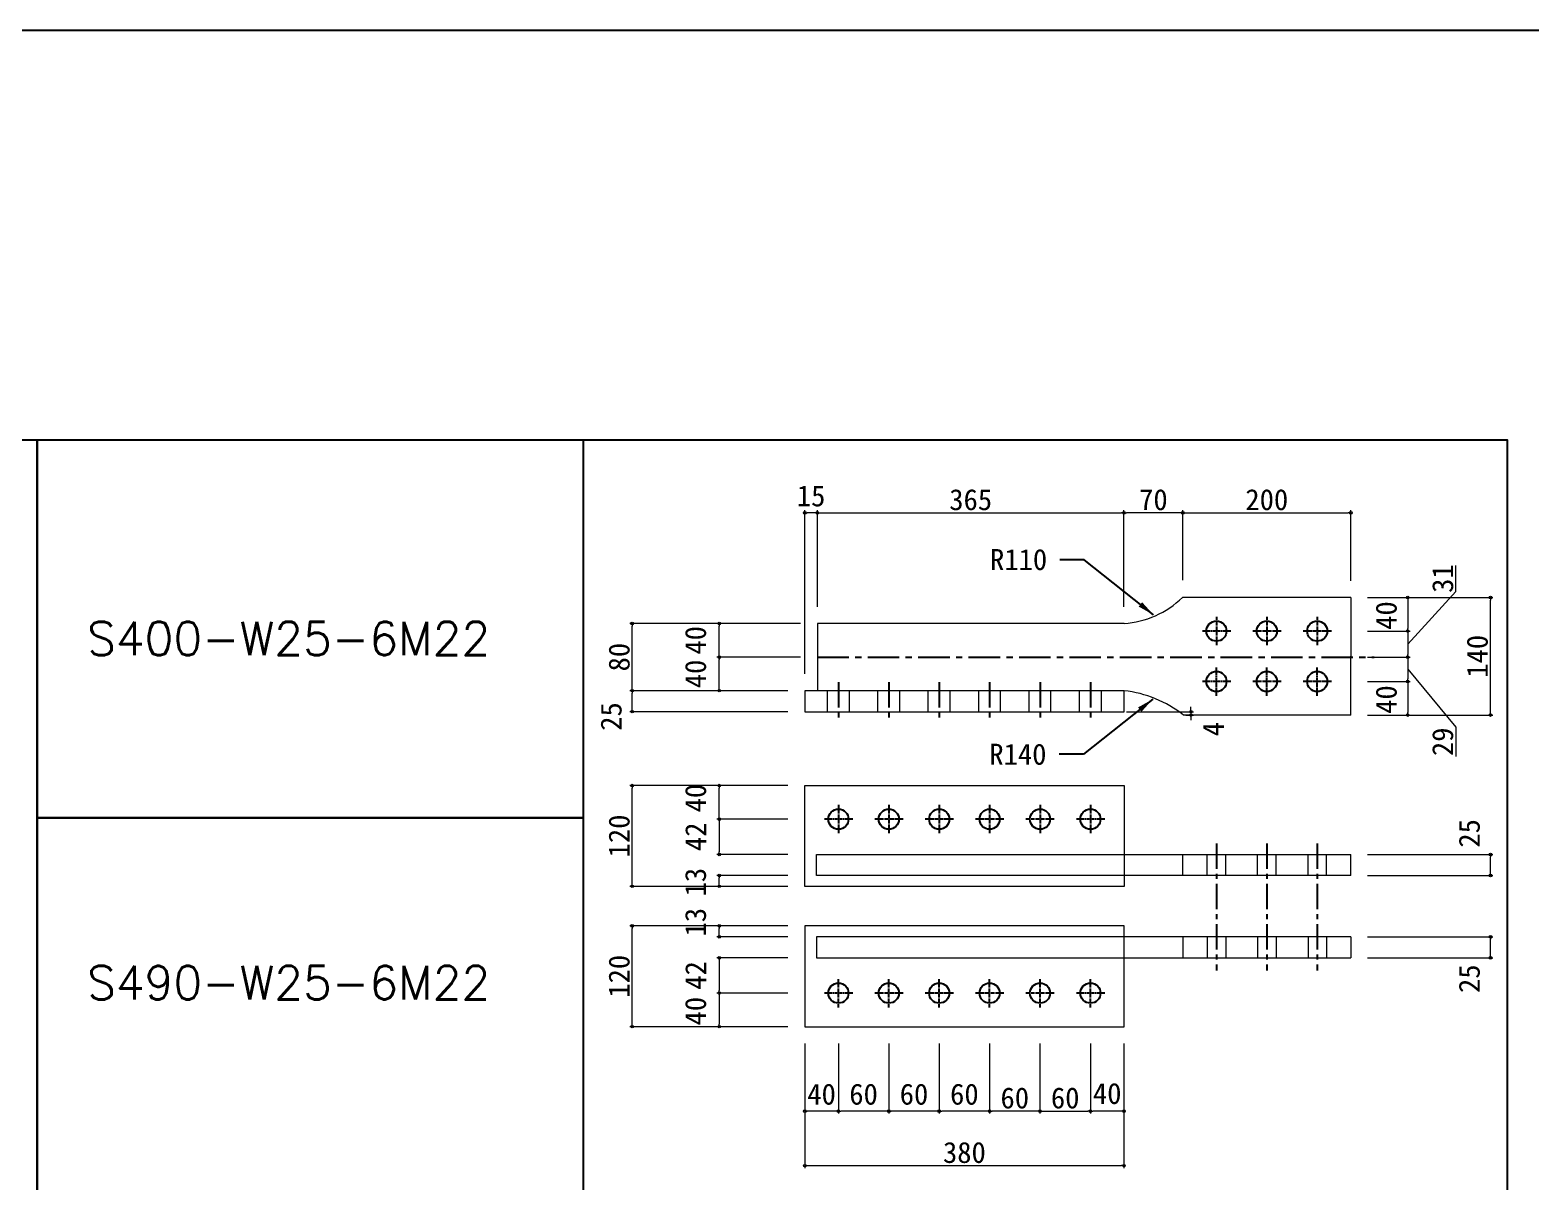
# Model space of a CAD drawing. Header units: millimetres. Extents: x 1734744 to 1747403, y -162396 to -155330.
# Drawn here: x 1744576 to 1746362, y -156774 to -155403 of the extents above; entities that cross this region are included whole.
import ezdxf

# ---------------------------------------------------------------- set-up
doc = ezdxf.new("R2010")
doc.units = ezdxf.units.MM
doc.header["$LTSCALE"] = 3
doc.linetypes.add('CENTER', pattern=[2, 1.25, -0.25, 0.25, -0.25])
doc.layers.get('DEFPOINTS').update_dxf_attribs({"color": 250})
doc.layers.add('01', color=7, linetype='Continuous')
doc.styles.add('KANJI', font='txt.shx', dxfattribs={"bigfont": 'extfont2.shx'})
doc.styles.get("Standard").update_dxf_attribs({"font": ''})
doc.styles.get('Standard').set_extended_font_data('MS Gothic')
doc.dimstyles.new('コピー ～ 一般寸法-小さめ', dxfattribs={"dimtxt": 25, "dimasz": 3, "dimexe": 3, "dimexo": 3, "dimgap": 3, "dimtad": 1, "dimtxsty": 'Standard', "dimblk": 'ORIGIN', "dimcen": 0, "dimclrd": 256, "dimclre": 256, "dimclrt": 256, "dimadec": 0, "dimazin": 0, "dimtfac": 1, "dimtmove": 1, "dimatfit": 2, "dimfxl": 0, "dimtolj": 2, "dimlwd": 5, "dimlwe": 5, "dimarcsym": 0})
doc.dimstyles.new('コピー(2) - Standard', dxfattribs={"dimtxt": 25, "dimasz": 20, "dimexe": 0.18, "dimexo": 0.0625, "dimgap": 15, "dimtad": 1, "dimdec": 0, "dimzin": 0, "dimdsep": 46, "dimtxsty": 'Standard', "dimblk": 'DOTSMALL', "dimcen": 0.09, "dimadec": 0, "dimazin": 0, "dimtfac": 1, "dimtdec": 0, "dimtofl": 0, "dimtmove": 0, "dimatfit": 3, "dimfxl": 0, "dimtolj": 1, "dimtzin": 0, "dimarcsym": 0})
doc.dimstyles.new('一般寸法-小さめ', dxfattribs={"dimtxt": 25, "dimasz": 3, "dimexe": 3, "dimexo": 3, "dimgap": 3, "dimtad": 1, "dimtxsty": 'Standard', "dimblk": 'ORIGIN', "dimcen": 0, "dimclrd": 256, "dimclre": 256, "dimclrt": 256, "dimadec": 0, "dimazin": 0, "dimtfac": 1, "dimtmove": 2, "dimatfit": 2, "dimfxl": 0, "dimtolj": 2, "dimlwd": 5, "dimlwe": 5, "dimarcsym": 0})

# ---------------------------------------------------------------- blocks, each defined once
blk = doc.blocks.new('_Origin')
at = {"color": 0, "linetype": 'ByBlock', "lineweight": -2}
blk.add_line((0, 0), (-1, 0), dxfattribs=at)
blk.add_circle((0, 0), 0.5, dxfattribs=at)
blk = doc.blocks.new('*D7991')
at = {"layer": '01', "lineweight": 5}
for p, q in [((1745478, -156302.5), (1745289.6, -156302.5)), ((1745292.6, -156419.5), (1745292.6, -156305.5)), ((1745478, -156422.5), (1745289.6, -156422.5))]:
    blk.add_line(p, q, dxfattribs=at)
at = {"layer": 'DEFPOINTS', "color": 0}
for p in [(1745292.6, -156302.5), (1745498, -156302.5), (1745498, -156422.5)]:
    blk.add_point(p, dxfattribs=at)
at = {"layer": '01', "lineweight": 5, "xscale": 3, "yscale": 3, "zscale": 3}
for p, rotation in [((1745292.6, -156302.5), 90), ((1745292.6, -156422.5), 270)]:
    blk.add_blockref('_Origin', p, dxfattribs=dict(at, rotation=rotation))
at = {"layer": '01', "insert": (1745277.1, -156362.5), "char_height": 25, "attachment_point": 5, "rotation": 90}
blk.add_mtext('\\A2;120', dxfattribs=at)
blk = doc.blocks.new('*D7828')
at = {"layer": '01', "lineweight": 5}
for p, q in [((1746168, -156482.5), (1746317.2, -156482.5)), ((1746314.2, -156504.5), (1746314.2, -156485.5)), ((1746168, -156507.5), (1746317.2, -156507.5))]:
    blk.add_line(p, q, dxfattribs=at)
at = {"layer": 'DEFPOINTS', "color": 0}
for p in [(1746148, -156482.5), (1746314.2, -156482.5), (1746148, -156507.5)]:
    blk.add_point(p, dxfattribs=at)
at = {"layer": '01', "lineweight": 5, "xscale": 3, "yscale": 3, "zscale": 3}
for p, rotation in [((1746314.2, -156482.5), 90), ((1746314.2, -156507.5), 270)]:
    blk.add_blockref('_Origin', p, dxfattribs=dict(at, rotation=rotation))
at = {"layer": '01', "insert": (1746289.2, -156532.4), "char_height": 25, "attachment_point": 5, "rotation": 90}
blk.add_mtext('\\A2;25', dxfattribs=at)
blk = doc.blocks.new('*D7992')
at = {"layer": '01', "lineweight": 5}
for p, q in [((1746168, -156384.5), (1746317.2, -156384.5)), ((1746314.2, -156406.5), (1746314.2, -156387.5)), ((1746168, -156409.5), (1746317.2, -156409.5))]:
    blk.add_line(p, q, dxfattribs=at)
at = {"layer": 'DEFPOINTS', "color": 0}
for p in [(1746148, -156384.5), (1746314.2, -156384.5), (1746148, -156409.5)]:
    blk.add_point(p, dxfattribs=at)
at = {"layer": '01', "lineweight": 5, "xscale": 3, "yscale": 3, "zscale": 3}
for p, rotation in [((1746314.2, -156384.5), 90), ((1746314.2, -156409.5), 270)]:
    blk.add_blockref('_Origin', p, dxfattribs=dict(at, rotation=rotation))
at = {"layer": '01', "insert": (1746289.2, -156359.4), "char_height": 25, "attachment_point": 5, "rotation": 90}
blk.add_mtext('\\A2;25', dxfattribs=at)
blk = doc.blocks.new('*D7829')
at = {"layer": '01', "lineweight": 5}
for p, q in [((1746168, -156078.6), (1746317.2, -156078.6)), ((1746314.2, -156215.6), (1746314.2, -156081.6)), ((1746168, -156218.6), (1746317.2, -156218.6))]:
    blk.add_line(p, q, dxfattribs=at)
at = {"layer": 'DEFPOINTS', "color": 0}
for p in [(1746148, -156078.6), (1746314.2, -156078.6), (1746148, -156218.6)]:
    blk.add_point(p, dxfattribs=at)
at = {"layer": '01', "lineweight": 5, "xscale": 3, "yscale": 3, "zscale": 3}
for p, rotation in [((1746314.2, -156078.6), 90), ((1746314.2, -156218.6), 270)]:
    blk.add_blockref('_Origin', p, dxfattribs=dict(at, rotation=rotation))
at = {"layer": '01', "insert": (1746298.7, -156148.6), "char_height": 25, "attachment_point": 5, "rotation": 90}
blk.add_mtext('\\A2;140', dxfattribs=at)
blk = doc.blocks.new('*D7830')
at = {"layer": '01', "lineweight": 5}
for p, q in [((1745478, -156302.5), (1745393.2, -156302.5)), ((1745396.2, -156339.5), (1745396.2, -156305.5)), ((1745478, -156342.5), (1745393.2, -156342.5))]:
    blk.add_line(p, q, dxfattribs=at)
at = {"layer": 'DEFPOINTS', "color": 0}
for p in [(1745396.2, -156302.5), (1745498, -156302.5), (1745498, -156342.5)]:
    blk.add_point(p, dxfattribs=at)
at = {"layer": '01', "lineweight": 5, "xscale": 3, "yscale": 3, "zscale": 3}
for p, rotation in [((1745396.2, -156302.5), 90), ((1745396.2, -156342.5), 270)]:
    blk.add_blockref('_Origin', p, dxfattribs=dict(at, rotation=rotation))
at = {"layer": '01', "insert": (1745368.1, -156317.4), "char_height": 25, "attachment_point": 5, "rotation": 90}
blk.add_mtext('\\A2;40', dxfattribs=at)
blk = doc.blocks.new('*D7831')
at = {"layer": '01', "lineweight": 5}
for p, q in [((1745478, -156409.5), (1745393.2, -156409.5)), ((1745396.2, -156419.5), (1745396.2, -156412.5)), ((1745478, -156422.5), (1745393.2, -156422.5))]:
    blk.add_line(p, q, dxfattribs=at)
at = {"layer": 'DEFPOINTS', "color": 0}
for p in [(1745396.2, -156409.5), (1745498, -156409.5), (1745498, -156422.5)]:
    blk.add_point(p, dxfattribs=at)
at = {"layer": '01', "lineweight": 5, "xscale": 3, "yscale": 3, "zscale": 3}
for p, rotation in [((1745396.2, -156409.5), 90), ((1745396.2, -156422.5), 270)]:
    blk.add_blockref('_Origin', p, dxfattribs=dict(at, rotation=rotation))
at = {"layer": '01', "insert": (1745368.1, -156417.4), "char_height": 25, "attachment_point": 5, "rotation": 90}
blk.add_mtext('\\A2;13', dxfattribs=at)
blk = doc.blocks.new('*D7993')
at = {"layer": '01', "lineweight": 5}
for p, q in [((1745498, -156169.6), (1745498, -155974.8)), ((1745510, -155977.8), (1745501, -155977.8)), ((1745513, -156089.6), (1745513, -155974.8))]:
    blk.add_line(p, q, dxfattribs=at)
at = {"layer": 'DEFPOINTS', "color": 0}
for p in [(1745498, -155977.8), (1745513, -156109.6), (1745498, -156189.6)]:
    blk.add_point(p, dxfattribs=at)
at = {"layer": '01', "lineweight": 5, "xscale": 3, "yscale": 3, "zscale": 3, "rotation": 180}
blk.add_blockref('_Origin', (1745498, -155977.8), dxfattribs=at)
at = {"layer": '01', "lineweight": 5, "xscale": 3, "yscale": 3, "zscale": 3}
blk.add_blockref('_Origin', (1745513, -155977.8), dxfattribs=at)
at = {"layer": '01', "insert": (1745505.5, -155957.8), "char_height": 25, "attachment_point": 5}
blk.add_mtext('\\A2;15', dxfattribs=at)
blk = doc.blocks.new('*D7832')
at = {"layer": '01', "lineweight": 5}
for p, q in [((1745493, -156109.6), (1745289.6, -156109.6)), ((1745292.6, -156186.6), (1745292.6, -156112.6)), ((1745478, -156189.6), (1745289.6, -156189.6))]:
    blk.add_line(p, q, dxfattribs=at)
at = {"layer": 'DEFPOINTS', "color": 0}
for p in [(1745292.6, -156109.6), (1745513, -156109.6), (1745498, -156189.6)]:
    blk.add_point(p, dxfattribs=at)
at = {"layer": '01', "lineweight": 5, "xscale": 3, "yscale": 3, "zscale": 3}
for p, rotation in [((1745292.6, -156109.6), 90), ((1745292.6, -156189.6), 270)]:
    blk.add_blockref('_Origin', p, dxfattribs=dict(at, rotation=rotation))
at = {"layer": '01', "insert": (1745277.1, -156149.6), "char_height": 25, "attachment_point": 5, "rotation": 90}
blk.add_mtext('\\A2;80', dxfattribs=at)
blk = doc.blocks.new('*D7994')
at = {"layer": '01', "lineweight": 5}
for p, q in [((1745478, -156189.6), (1745289.6, -156189.6)), ((1745292.6, -156211.6), (1745292.6, -156192.6)), ((1745478, -156214.6), (1745289.6, -156214.6))]:
    blk.add_line(p, q, dxfattribs=at)
at = {"layer": 'DEFPOINTS', "color": 0}
for p in [(1745292.6, -156189.6), (1745498, -156189.6), (1745498, -156214.6)]:
    blk.add_point(p, dxfattribs=at)
at = {"layer": '01', "lineweight": 5, "xscale": 3, "yscale": 3, "zscale": 3}
for p, rotation in [((1745292.6, -156189.6), 90), ((1745292.6, -156214.6), 270)]:
    blk.add_blockref('_Origin', p, dxfattribs=dict(at, rotation=rotation))
at = {"layer": '01', "insert": (1745267.6, -156220.3), "char_height": 25, "attachment_point": 5, "rotation": 90}
blk.add_mtext('\\A2;25', dxfattribs=at)
blk = doc.blocks.new('*D7833')
at = {"layer": '01', "lineweight": 5}
for p, q in [((1745513, -156089.6), (1745513, -155974.8)), ((1745516, -155977.8), (1745875, -155977.8)), ((1745878, -156089.6), (1745878, -155974.8))]:
    blk.add_line(p, q, dxfattribs=at)
at = {"layer": 'DEFPOINTS', "color": 0}
for p in [(1745878, -155977.8), (1745513, -156109.6), (1745878, -156109.6)]:
    blk.add_point(p, dxfattribs=at)
at = {"layer": '01', "lineweight": 5, "xscale": 3, "yscale": 3, "zscale": 3, "rotation": 180}
blk.add_blockref('_Origin', (1745513, -155977.8), dxfattribs=at)
at = {"layer": '01', "lineweight": 5, "xscale": 3, "yscale": 3, "zscale": 3}
blk.add_blockref('_Origin', (1745878, -155977.8), dxfattribs=at)
at = {"layer": '01', "insert": (1745695.5, -155962.3), "char_height": 25, "attachment_point": 5}
blk.add_mtext('\\A2;365', dxfattribs=at)
blk = doc.blocks.new('*D7834')
at = {"layer": '01', "lineweight": 5}
for p, q in [((1745878, -156089.6), (1745878, -155974.8)), ((1745945, -155977.8), (1745881, -155977.8)), ((1745948, -156058.1), (1745948, -155974.8))]:
    blk.add_line(p, q, dxfattribs=at)
at = {"layer": 'DEFPOINTS', "color": 0}
for p in [(1745878, -155977.8), (1745948, -156078.1), (1745878, -156109.6)]:
    blk.add_point(p, dxfattribs=at)
at = {"layer": '01', "lineweight": 5, "xscale": 3, "yscale": 3, "zscale": 3, "rotation": 180}
blk.add_blockref('_Origin', (1745878, -155977.8), dxfattribs=at)
at = {"layer": '01', "lineweight": 5, "xscale": 3, "yscale": 3, "zscale": 3}
blk.add_blockref('_Origin', (1745948, -155977.8), dxfattribs=at)
at = {"layer": '01', "insert": (1745913, -155962.3), "char_height": 25, "attachment_point": 5}
blk.add_mtext('\\A2;70', dxfattribs=at)
blk = doc.blocks.new('*D7995')
at = {"layer": '01', "lineweight": 5}
for p, q in [((1745948, -156058.1), (1745948, -155974.8)), ((1745951, -155977.8), (1746145, -155977.8)), ((1746148, -156058.6), (1746148, -155974.8))]:
    blk.add_line(p, q, dxfattribs=at)
at = {"layer": 'DEFPOINTS', "color": 0}
for p in [(1746148, -155977.8), (1745948, -156078.1), (1746148, -156078.6)]:
    blk.add_point(p, dxfattribs=at)
at = {"layer": '01', "lineweight": 5, "xscale": 3, "yscale": 3, "zscale": 3, "rotation": 180}
blk.add_blockref('_Origin', (1745948, -155977.8), dxfattribs=at)
at = {"layer": '01', "lineweight": 5, "xscale": 3, "yscale": 3, "zscale": 3}
blk.add_blockref('_Origin', (1746148, -155977.8), dxfattribs=at)
at = {"layer": '01', "insert": (1746048, -155962.3), "char_height": 25, "attachment_point": 5}
blk.add_mtext('\\A2;200', dxfattribs=at)
blk = doc.blocks.new('*D7835')
at = {"layer": '01', "lineweight": 5}
for p, q in [((1746168, -156078.6), (1746218.7, -156078.6)), ((1746215.7, -156081.6), (1746215.7, -156115.6)), ((1746168, -156118.6), (1746218.7, -156118.6))]:
    blk.add_line(p, q, dxfattribs=at)
at = {"layer": 'DEFPOINTS', "color": 0}
for p in [(1746148, -156078.6), (1746148, -156118.6), (1746215.7, -156118.6)]:
    blk.add_point(p, dxfattribs=at)
at = {"layer": '01', "lineweight": 5, "xscale": 3, "yscale": 3, "zscale": 3}
for p, rotation in [((1746215.7, -156078.6), 90), ((1746215.7, -156118.6), 270)]:
    blk.add_blockref('_Origin', p, dxfattribs=dict(at, rotation=rotation))
at = {"layer": '01', "insert": (1746190.3, -156100.1), "char_height": 25, "attachment_point": 5, "rotation": 90}
blk.add_mtext('\\A2;40', dxfattribs=at)
blk = doc.blocks.new('*D7836')
at = {"layer": '01', "lineweight": 5}
for p, q in [((1746273, -156071.5), (1746273, -156040.7)), ((1746215.7, -156134.1), (1746273, -156071.5)), ((1746168, -156118.6), (1746218.7, -156118.6)), ((1746215.7, -156121.6), (1746215.7, -156146.6)), ((1746168, -156149.6), (1746218.7, -156149.6))]:
    blk.add_line(p, q, dxfattribs=at)
at = {"layer": 'DEFPOINTS', "color": 0}
for p in [(1746148, -156118.6), (1746148, -156149.6), (1746215.7, -156149.6)]:
    blk.add_point(p, dxfattribs=at)
at = {"layer": '01', "lineweight": 5, "xscale": 3, "yscale": 3, "zscale": 3}
for p, rotation in [((1746215.7, -156118.6), 90), ((1746215.7, -156149.6), 270)]:
    blk.add_blockref('_Origin', p, dxfattribs=dict(at, rotation=rotation))
at = {"layer": '01', "insert": (1746257.5, -156056.1), "char_height": 25, "attachment_point": 5, "rotation": 90}
blk.add_mtext('\\A2;31', dxfattribs=at)
blk = doc.blocks.new('*D7837')
at = {"layer": '01', "lineweight": 5}
for p, q in [((1746168, -156149.6), (1746218.7, -156149.6)), ((1746215.7, -156152.6), (1746215.7, -156175.6)), ((1746215.7, -156164.1), (1746273, -156232.9)), ((1746168, -156178.6), (1746218.7, -156178.6)), ((1746273, -156232.9), (1746273, -156267.9))]:
    blk.add_line(p, q, dxfattribs=at)
at = {"layer": 'DEFPOINTS', "color": 0}
for p in [(1746148, -156149.6), (1746148, -156178.6), (1746215.7, -156178.6)]:
    blk.add_point(p, dxfattribs=at)
at = {"layer": '01', "lineweight": 5, "xscale": 3, "yscale": 3, "zscale": 3}
for p, rotation in [((1746215.7, -156149.6), 90), ((1746215.7, -156178.6), 270)]:
    blk.add_blockref('_Origin', p, dxfattribs=dict(at, rotation=rotation))
at = {"layer": '01', "insert": (1746257.5, -156250.4), "char_height": 25, "attachment_point": 5, "rotation": 90}
blk.add_mtext('\\A2;29', dxfattribs=at)
blk = doc.blocks.new('*D7838')
at = {"layer": '01', "lineweight": 5}
for p, q in [((1746168, -156178.6), (1746218.7, -156178.6)), ((1746215.7, -156181.6), (1746215.7, -156215.6)), ((1746168, -156218.6), (1746218.7, -156218.6))]:
    blk.add_line(p, q, dxfattribs=at)
at = {"layer": 'DEFPOINTS', "color": 0}
for p in [(1746148, -156178.6), (1746148, -156218.6), (1746215.7, -156218.6)]:
    blk.add_point(p, dxfattribs=at)
at = {"layer": '01', "lineweight": 5, "xscale": 3, "yscale": 3, "zscale": 3}
for p, rotation in [((1746215.7, -156178.6), 90), ((1746215.7, -156218.6), 270)]:
    blk.add_blockref('_Origin', p, dxfattribs=dict(at, rotation=rotation))
at = {"layer": '01', "insert": (1746190.3, -156200.1), "char_height": 25, "attachment_point": 5, "rotation": 90}
blk.add_mtext('\\A2;40', dxfattribs=at)
blk = doc.blocks.new('*D7996')
at = {"layer": '01', "lineweight": 5}
for p, q in [((1745478, -156469.5), (1745289.6, -156469.5)), ((1745292.6, -156586.5), (1745292.6, -156472.5)), ((1745478, -156589.5), (1745289.6, -156589.5))]:
    blk.add_line(p, q, dxfattribs=at)
at = {"layer": 'DEFPOINTS', "color": 0}
for p in [(1745292.6, -156469.5), (1745498, -156469.5), (1745498, -156589.5)]:
    blk.add_point(p, dxfattribs=at)
at = {"layer": '01', "lineweight": 5, "xscale": 3, "yscale": 3, "zscale": 3}
for p, rotation in [((1745292.6, -156469.5), 90), ((1745292.6, -156589.5), 270)]:
    blk.add_blockref('_Origin', p, dxfattribs=dict(at, rotation=rotation))
at = {"layer": '01', "insert": (1745277.1, -156529.5), "char_height": 25, "attachment_point": 5, "rotation": 90}
blk.add_mtext('\\A2;120', dxfattribs=at)
blk = doc.blocks.new('*D7839')
at = {"layer": '01', "lineweight": 5}
for p, q in [((1745478, -156469.5), (1745393.2, -156469.5)), ((1745478, -156482.5), (1745393.2, -156482.5)), ((1745396.2, -156479.5), (1745396.2, -156472.5))]:
    blk.add_line(p, q, dxfattribs=at)
at = {"layer": 'DEFPOINTS', "color": 0}
for p in [(1745396.2, -156469.5), (1745498, -156469.5), (1745498, -156482.5)]:
    blk.add_point(p, dxfattribs=at)
at = {"layer": '01', "lineweight": 5, "xscale": 3, "yscale": 3, "zscale": 3}
for p, rotation in [((1745396.2, -156469.5), 90), ((1745396.2, -156482.5), 270)]:
    blk.add_blockref('_Origin', p, dxfattribs=dict(at, rotation=rotation))
at = {"layer": '01', "insert": (1745368.1, -156465.1), "char_height": 25, "attachment_point": 5, "rotation": 90}
blk.add_mtext('\\A2;13', dxfattribs=at)
blk = doc.blocks.new('*D7840')
at = {"layer": '01', "lineweight": 5}
for p, q in [((1745478, -156549.5), (1745393.2, -156549.5)), ((1745396.2, -156552.5), (1745396.2, -156586.5)), ((1745478, -156589.5), (1745393.2, -156589.5))]:
    blk.add_line(p, q, dxfattribs=at)
at = {"layer": 'DEFPOINTS', "color": 0}
for p in [(1745498, -156549.5), (1745396.2, -156589.5), (1745498, -156589.5)]:
    blk.add_point(p, dxfattribs=at)
at = {"layer": '01', "lineweight": 5, "xscale": 3, "yscale": 3, "zscale": 3}
for p, rotation in [((1745396.2, -156549.5), 90), ((1745396.2, -156589.5), 270)]:
    blk.add_blockref('_Origin', p, dxfattribs=dict(at, rotation=rotation))
at = {"layer": '01', "insert": (1745368.1, -156571), "char_height": 25, "attachment_point": 5, "rotation": 90}
blk.add_mtext('\\A2;40', dxfattribs=at)
blk = doc.blocks.new('*D7997')
at = {"layer": '01', "lineweight": 5}
for p, q in [((1745498, -156609.5), (1745498, -156757.9)), ((1745878, -156609.5), (1745878, -156757.9)), ((1745501, -156754.9), (1745875, -156754.9))]:
    blk.add_line(p, q, dxfattribs=at)
at = {"layer": 'DEFPOINTS', "color": 0}
for p in [(1745498, -156589.5), (1745878, -156589.5), (1745878, -156754.9)]:
    blk.add_point(p, dxfattribs=at)
at = {"layer": '01', "lineweight": 5, "xscale": 3, "yscale": 3, "zscale": 3, "rotation": 180}
blk.add_blockref('_Origin', (1745498, -156754.9), dxfattribs=at)
at = {"layer": '01', "lineweight": 5, "xscale": 3, "yscale": 3, "zscale": 3}
blk.add_blockref('_Origin', (1745878, -156754.9), dxfattribs=at)
at = {"layer": '01', "insert": (1745688, -156739.4), "char_height": 25, "attachment_point": 5}
blk.add_mtext('\\A2;380', dxfattribs=at)
blk = doc.blocks.new('*D7841')
at = {"layer": '01', "lineweight": 5}
for p, q in [((1745598, -156609.5), (1745598, -156693)), ((1745658, -156609.5), (1745658, -156693)), ((1745655, -156690), (1745601, -156690))]:
    blk.add_line(p, q, dxfattribs=at)
at = {"layer": 'DEFPOINTS', "color": 0}
for p in [(1745598, -156589.5), (1745658, -156589.5), (1745598, -156690)]:
    blk.add_point(p, dxfattribs=at)
at = {"layer": '01', "lineweight": 5, "xscale": 3, "yscale": 3, "zscale": 3, "rotation": 180}
blk.add_blockref('_Origin', (1745598, -156690), dxfattribs=at)
at = {"layer": '01', "lineweight": 5, "xscale": 3, "yscale": 3, "zscale": 3}
blk.add_blockref('_Origin', (1745658, -156690), dxfattribs=at)
at = {"layer": '01', "insert": (1745628, -156670), "char_height": 25, "attachment_point": 5}
blk.add_mtext('\\A2;60', dxfattribs=at)
blk = doc.blocks.new('*D7842')
at = {"layer": '01', "lineweight": 5}
for p, q in [((1745498, -156609.5), (1745498, -156693)), ((1745538, -156609.5), (1745538, -156693)), ((1745535, -156690), (1745501, -156690))]:
    blk.add_line(p, q, dxfattribs=at)
at = {"layer": 'DEFPOINTS', "color": 0}
for p in [(1745498, -156589.5), (1745538, -156589.5), (1745498, -156690)]:
    blk.add_point(p, dxfattribs=at)
at = {"layer": '01', "lineweight": 5, "xscale": 3, "yscale": 3, "zscale": 3, "rotation": 180}
blk.add_blockref('_Origin', (1745498, -156690), dxfattribs=at)
at = {"layer": '01', "lineweight": 5, "xscale": 3, "yscale": 3, "zscale": 3}
blk.add_blockref('_Origin', (1745538, -156690), dxfattribs=at)
at = {"layer": '01', "insert": (1745518, -156670), "char_height": 25, "attachment_point": 5}
blk.add_mtext('\\A2;40', dxfattribs=at)
blk = doc.blocks.new('*D7843')
at = {"layer": '01', "lineweight": 5}
for p, q in [((1745718, -156609.5), (1745718, -156693)), ((1745778, -156609.5), (1745778, -156693)), ((1745775, -156690), (1745721, -156690))]:
    blk.add_line(p, q, dxfattribs=at)
at = {"layer": 'DEFPOINTS', "color": 0}
for p in [(1745718, -156589.5), (1745778, -156589.5), (1745718, -156690)]:
    blk.add_point(p, dxfattribs=at)
at = {"layer": '01', "lineweight": 5, "xscale": 3, "yscale": 3, "zscale": 3, "rotation": 180}
blk.add_blockref('_Origin', (1745718, -156690), dxfattribs=at)
at = {"layer": '01', "lineweight": 5, "xscale": 3, "yscale": 3, "zscale": 3}
blk.add_blockref('_Origin', (1745778, -156690), dxfattribs=at)
at = {"layer": '01', "insert": (1745748, -156674.5), "char_height": 25, "attachment_point": 5}
blk.add_mtext('\\A2;60', dxfattribs=at)
blk = doc.blocks.new('*D7844')
at = {"layer": '01', "lineweight": 5}
for p, q in [((1745778, -156609.5), (1745778, -156693)), ((1745838, -156609.5), (1745838, -156693)), ((1745781, -156690), (1745835, -156690))]:
    blk.add_line(p, q, dxfattribs=at)
at = {"layer": 'DEFPOINTS', "color": 0}
for p in [(1745778, -156589.5), (1745838, -156589.5), (1745838, -156690)]:
    blk.add_point(p, dxfattribs=at)
at = {"layer": '01', "lineweight": 5, "xscale": 3, "yscale": 3, "zscale": 3, "rotation": 180}
blk.add_blockref('_Origin', (1745778, -156690), dxfattribs=at)
at = {"layer": '01', "lineweight": 5, "xscale": 3, "yscale": 3, "zscale": 3}
blk.add_blockref('_Origin', (1745838, -156690), dxfattribs=at)
at = {"layer": '01', "insert": (1745808, -156674.5), "char_height": 25, "attachment_point": 5}
blk.add_mtext('\\A2;60', dxfattribs=at)
blk = doc.blocks.new('*D7845')
at = {"layer": '01', "lineweight": 5}
for p, q in [((1745838, -156609.5), (1745838, -156693)), ((1745878, -156609.5), (1745878, -156693)), ((1745875, -156690), (1745841, -156690))]:
    blk.add_line(p, q, dxfattribs=at)
at = {"layer": 'DEFPOINTS', "color": 0}
for p in [(1745838, -156589.5), (1745878, -156589.5), (1745838, -156690)]:
    blk.add_point(p, dxfattribs=at)
at = {"layer": '01', "lineweight": 5, "xscale": 3, "yscale": 3, "zscale": 3, "rotation": 180}
blk.add_blockref('_Origin', (1745838, -156690), dxfattribs=at)
at = {"layer": '01', "lineweight": 5, "xscale": 3, "yscale": 3, "zscale": 3}
blk.add_blockref('_Origin', (1745878, -156690), dxfattribs=at)
at = {"layer": '01', "insert": (1745858, -156669.2), "char_height": 25, "attachment_point": 5}
blk.add_mtext('\\A2;40', dxfattribs=at)
blk = doc.blocks.new('*D7846')
at = {"layer": '01', "lineweight": 5}
for p, q in [((1745493, -156149.6), (1745393.2, -156149.6)), ((1745396.2, -156186.6), (1745396.2, -156152.6)), ((1745478, -156189.6), (1745393.2, -156189.6))]:
    blk.add_line(p, q, dxfattribs=at)
at = {"layer": 'DEFPOINTS', "color": 0}
for p in [(1745396.2, -156149.6), (1745513, -156149.6), (1745498, -156189.6)]:
    blk.add_point(p, dxfattribs=at)
at = {"layer": '01', "lineweight": 5, "xscale": 3, "yscale": 3, "zscale": 3}
for p, rotation in [((1745396.2, -156149.6), 90), ((1745396.2, -156189.6), 270)]:
    blk.add_blockref('_Origin', p, dxfattribs=dict(at, rotation=rotation))
at = {"layer": '01', "insert": (1745368.1, -156169.6), "char_height": 25, "attachment_point": 5, "rotation": 90}
blk.add_mtext('\\A2;40', dxfattribs=at)
blk = doc.blocks.new('*D7847')
at = {"layer": '01', "lineweight": 5}
for p, q in [((1745493, -156109.6), (1745393.2, -156109.6)), ((1745396.2, -156146.6), (1745396.2, -156112.6)), ((1745493, -156149.6), (1745393.2, -156149.6))]:
    blk.add_line(p, q, dxfattribs=at)
at = {"layer": 'DEFPOINTS', "color": 0}
for p in [(1745396.2, -156109.6), (1745513, -156109.6), (1745513, -156149.6)]:
    blk.add_point(p, dxfattribs=at)
at = {"layer": '01', "lineweight": 5, "xscale": 3, "yscale": 3, "zscale": 3}
for p, rotation in [((1745396.2, -156109.6), 90), ((1745396.2, -156149.6), 270)]:
    blk.add_blockref('_Origin', p, dxfattribs=dict(at, rotation=rotation))
at = {"layer": '01', "insert": (1745368.1, -156129.6), "char_height": 25, "attachment_point": 5, "rotation": 90}
blk.add_mtext('\\A2;40', dxfattribs=at)
blk = doc.blocks.new('_DotSmall')
at = {"color": 0, "linetype": 'ByBlock', "const_width": 0.5}
blk.add_lwpolyline([(-0.0625, 0, 1), (0.0625, 0, 1)], format="xyb", close=True, dxfattribs=at)
blk = doc.blocks.new('*D7998')
at = {"layer": '01', "lineweight": 5}
for p, q in [((1745881, -156214.6), (1745960.7, -156214.6)), ((1745951.7, -156218.6), (1745960.7, -156218.6)), ((1745957.7, -156211.6), (1745957.7, -156208.6)), ((1745957.7, -156214.6), (1745957.7, -156218.6)), ((1745957.7, -156221.6), (1745957.7, -156224.6))]:
    blk.add_line(p, q, dxfattribs=at)
at = {"layer": 'DEFPOINTS', "color": 0}
for p in [(1745878, -156214.6), (1745948.7, -156218.6), (1745957.7, -156218.6)]:
    blk.add_point(p, dxfattribs=at)
at = {"layer": '01', "lineweight": 5, "xscale": 3, "yscale": 3, "zscale": 3}
for p, rotation in [((1745957.7, -156214.6), 270), ((1745957.7, -156218.6), 90)]:
    blk.add_blockref('_Origin', p, dxfattribs=dict(at, rotation=rotation))
at = {"layer": '01', "insert": (1745984.4, -156235.4), "char_height": 25, "attachment_point": 5, "rotation": 90}
blk.add_mtext('\\A2;4', dxfattribs=at)
blk = doc.blocks.new('*D7848')
at = {"layer": '01', "lineweight": 5}
for p, q in [((1745478, -156342.5), (1745393.2, -156342.5)), ((1745396.2, -156345.5), (1745396.2, -156381.5)), ((1745478, -156384.5), (1745393.2, -156384.5))]:
    blk.add_line(p, q, dxfattribs=at)
at = {"layer": 'DEFPOINTS', "color": 0}
for p in [(1745498, -156342.5), (1745396.2, -156384.5), (1745498, -156384.5)]:
    blk.add_point(p, dxfattribs=at)
at = {"layer": '01', "lineweight": 5, "xscale": 3, "yscale": 3, "zscale": 3}
for p, rotation in [((1745396.2, -156342.5), 90), ((1745396.2, -156384.5), 270)]:
    blk.add_blockref('_Origin', p, dxfattribs=dict(at, rotation=rotation))
at = {"layer": '01', "insert": (1745368.1, -156363.5), "char_height": 25, "attachment_point": 5, "rotation": 90}
blk.add_mtext('\\A2;42', dxfattribs=at)
blk = doc.blocks.new('*D7849')
at = {"layer": '01', "lineweight": 5}
for p, q in [((1745478, -156507.5), (1745393.2, -156507.5)), ((1745396.2, -156510.5), (1745396.2, -156546.5)), ((1745478, -156549.5), (1745393.2, -156549.5))]:
    blk.add_line(p, q, dxfattribs=at)
at = {"layer": 'DEFPOINTS', "color": 0}
for p in [(1745498, -156507.5), (1745396.2, -156549.5), (1745498, -156549.5)]:
    blk.add_point(p, dxfattribs=at)
at = {"layer": '01', "lineweight": 5, "xscale": 3, "yscale": 3, "zscale": 3}
for p, rotation in [((1745396.2, -156507.5), 90), ((1745396.2, -156549.5), 270)]:
    blk.add_blockref('_Origin', p, dxfattribs=dict(at, rotation=rotation))
at = {"layer": '01', "insert": (1745368.1, -156528.5), "char_height": 25, "attachment_point": 5, "rotation": 90}
blk.add_mtext('\\A2;42', dxfattribs=at)
blk = doc.blocks.new('*D7850')
at = {"layer": '01', "lineweight": 5}
for p, q in [((1745538, -156609.5), (1745538, -156693)), ((1745598, -156609.5), (1745598, -156693)), ((1745595, -156690), (1745541, -156690))]:
    blk.add_line(p, q, dxfattribs=at)
at = {"layer": 'DEFPOINTS', "color": 0}
for p in [(1745538, -156589.5), (1745598, -156589.5), (1745538, -156690)]:
    blk.add_point(p, dxfattribs=at)
at = {"layer": '01', "lineweight": 5, "xscale": 3, "yscale": 3, "zscale": 3, "rotation": 180}
blk.add_blockref('_Origin', (1745538, -156690), dxfattribs=at)
at = {"layer": '01', "lineweight": 5, "xscale": 3, "yscale": 3, "zscale": 3}
blk.add_blockref('_Origin', (1745598, -156690), dxfattribs=at)
at = {"layer": '01', "insert": (1745568, -156670), "char_height": 25, "attachment_point": 5}
blk.add_mtext('\\A2;60', dxfattribs=at)
blk = doc.blocks.new('*D7851')
at = {"layer": '01', "lineweight": 5}
for p, q in [((1745658, -156609.5), (1745658, -156693)), ((1745718, -156609.5), (1745718, -156693)), ((1745715, -156690), (1745661, -156690))]:
    blk.add_line(p, q, dxfattribs=at)
at = {"layer": 'DEFPOINTS', "color": 0}
for p in [(1745658, -156589.5), (1745718, -156589.5), (1745658, -156690)]:
    blk.add_point(p, dxfattribs=at)
at = {"layer": '01', "lineweight": 5, "xscale": 3, "yscale": 3, "zscale": 3, "rotation": 180}
blk.add_blockref('_Origin', (1745658, -156690), dxfattribs=at)
at = {"layer": '01', "lineweight": 5, "xscale": 3, "yscale": 3, "zscale": 3}
blk.add_blockref('_Origin', (1745718, -156690), dxfattribs=at)
at = {"layer": '01', "insert": (1745688, -156670), "char_height": 25, "attachment_point": 5}
blk.add_mtext('\\A2;60', dxfattribs=at)

msp = doc.modelspace()

# ---------------------------------------------------------------- linework, layer by layer
at = {"layer": '01', "color": 7, "lineweight": 18}
for p, q in [((1746148.042, -156078.568), (1745947.532, -156078.568)), ((1746148.042, -156078.568), (1746148.042, -156148.568)), ((1745878.042, -156109.568), (1745513.042, -156109.568)), ((1745513.042, -156109.568), (1745513.042, -156189.568)), ((1746148.042, -156218.568), (1746148.042, -156148.568)), ((1745498.042, -156189.568), (1745498.042, -156214.568)), ((1745878.042, -156189.568), (1745498.042, -156189.568)), ((1745525.042, -156214.568), (1745525.042, -156189.568)), ((1745551.042, -156214.568), (1745551.042, -156189.568)), ((1745585.042, -156214.568), (1745585.042, -156189.568)), ((1745611.042, -156214.568), (1745611.042, -156189.568)), ((1745645.042, -156214.568), (1745645.042, -156189.568)), ((1745671.042, -156214.568), (1745671.042, -156189.568)), ((1745705.042, -156214.568), (1745705.042, -156189.568)), ((1745731.042, -156214.568), (1745731.042, -156189.568)), ((1745765.042, -156214.568), (1745765.042, -156189.568)), ((1745791.042, -156214.568), (1745791.042, -156189.568)), ((1745825.042, -156214.568), (1745825.042, -156189.568)), ((1745851.042, -156214.568), (1745851.042, -156189.568)), ((1745878.042, -156214.568), (1745878.042, -156189.568)), ((1745498.042, -156214.568), (1745878.042, -156214.568)), ((1746148.042, -156218.568), (1745948.682, -156218.568)), ((1745498.042, -156422.525), (1745498.042, -156302.525)), ((1745498.042, -156302.525), (1745878.042, -156302.525)), ((1745878.042, -156302.525), (1745878.042, -156422.525)), ((1745512.042, -156409.525), (1745512.042, -156384.525)), ((1745512.042, -156384.525), (1746148.042, -156384.525)), ((1745948.042, -156409.525), (1745948.042, -156384.525)), ((1745977.042, -156409.525), (1745977.042, -156384.525)), ((1745999.042, -156409.525), (1745999.042, -156384.525)), ((1746037.042, -156409.525), (1746037.042, -156384.525)), ((1746059.042, -156409.525), (1746059.042, -156384.525)), ((1746097.042, -156409.525), (1746097.042, -156384.525)), ((1746119.042, -156409.525), (1746119.042, -156384.525)), ((1746148.042, -156409.525), (1746148.042, -156384.525)), ((1746148.042, -156409.525), (1745512.042, -156409.525)), ((1745878.042, -156422.525), (1745498.042, -156422.525)), ((1745498.042, -156469.525), (1745498.042, -156589.525)), ((1745878.042, -156469.525), (1745498.042, -156469.525)), ((1745878.042, -156589.525), (1745878.042, -156469.525)), ((1745512.042, -156482.525), (1745512.042, -156507.525)), ((1746148.042, -156482.525), (1745512.042, -156482.525)), ((1745948.042, -156482.525), (1745948.042, -156507.525)), ((1745977.042, -156482.525), (1745977.042, -156507.525)), ((1745999.042, -156482.525), (1745999.042, -156507.525)), ((1746037.042, -156482.525), (1746037.042, -156507.525)), ((1746059.042, -156482.525), (1746059.042, -156507.525)), ((1746097.042, -156482.525), (1746097.042, -156507.525)), ((1746119.042, -156482.525), (1746119.042, -156507.525)), ((1746148.042, -156482.525), (1746148.042, -156507.525)), ((1745512.042, -156507.525), (1746148.042, -156507.525)), ((1745498.042, -156589.525), (1745878.042, -156589.525))]:
    msp.add_line(p, q, dxfattribs=at)
at = {"layer": '01', "color": 7, "linetype": 'CENTER'}
for p, q in [((1745988.042, -156101.568), (1745988.042, -156135.568)), ((1746048.042, -156101.568), (1746048.042, -156135.568)), ((1746108.042, -156101.568), (1746108.042, -156135.568)), ((1746005.042, -156118.568), (1745971.042, -156118.568)), ((1746065.042, -156118.568), (1746031.042, -156118.568)), ((1746125.042, -156118.568), (1746091.042, -156118.568)), ((1745988.042, -156195.568), (1745988.042, -156161.568)), ((1746048.042, -156195.568), (1746048.042, -156161.568)), ((1746108.042, -156195.568), (1746108.042, -156161.568)), ((1746005.042, -156178.568), (1745971.042, -156178.568)), ((1746065.042, -156178.568), (1746031.042, -156178.568)), ((1746125.042, -156178.568), (1746091.042, -156178.568)), ((1745538.042, -156325.525), (1745538.042, -156359.525)), ((1745598.042, -156325.525), (1745598.042, -156359.525)), ((1745658.042, -156325.525), (1745658.042, -156359.525)), ((1745718.042, -156325.525), (1745718.042, -156359.525)), ((1745778.042, -156325.525), (1745778.042, -156359.525)), ((1745838.042, -156325.525), (1745838.042, -156359.525)), ((1745555.042, -156342.525), (1745521.042, -156342.525)), ((1745615.042, -156342.525), (1745581.042, -156342.525)), ((1745675.042, -156342.525), (1745641.042, -156342.525)), ((1745735.042, -156342.525), (1745701.042, -156342.525)), ((1745795.042, -156342.525), (1745761.042, -156342.525)), ((1745855.042, -156342.525), (1745821.042, -156342.525)), ((1745538.042, -156566.525), (1745538.042, -156532.525)), ((1745598.042, -156566.525), (1745598.042, -156532.525)), ((1745658.042, -156566.525), (1745658.042, -156532.525)), ((1745718.042, -156566.525), (1745718.042, -156532.525)), ((1745778.042, -156566.525), (1745778.042, -156532.525)), ((1745838.042, -156566.525), (1745838.042, -156532.525)), ((1745555.042, -156549.525), (1745521.042, -156549.525)), ((1745615.042, -156549.525), (1745581.042, -156549.525)), ((1745675.042, -156549.525), (1745641.042, -156549.525)), ((1745735.042, -156549.525), (1745701.042, -156549.525)), ((1745795.042, -156549.525), (1745761.042, -156549.525)), ((1745855.042, -156549.525), (1745821.042, -156549.525))]:
    msp.add_line(p, q, dxfattribs=at)
at = {"layer": '01', "color": 7, "linetype": 'CENTER', "ltscale": 10}
msp.add_line((1745513.042, -156149.568), (1746175.695, -156149.568), dxfattribs=at)
at = {"layer": '01', "color": 7, "linetype": 'CENTER', "ltscale": 8}
for p, q in [((1745538.042, -156179.568), (1745538.042, -156227.568)), ((1745598.042, -156179.568), (1745598.042, -156227.568)), ((1745658.042, -156179.568), (1745658.042, -156227.568)), ((1745718.042, -156179.568), (1745718.042, -156227.568)), ((1745778.042, -156179.568), (1745778.042, -156227.568)), ((1745838.042, -156179.568), (1745838.042, -156227.568)), ((1745988.042, -156371.525), (1745988.042, -156522.525)), ((1746048.042, -156371.525), (1746048.042, -156522.525)), ((1746108.042, -156371.525), (1746108.042, -156522.525))]:
    msp.add_line(p, q, dxfattribs=at)
at = {"layer": '01', "color": 7, "ltscale": 2}
for points in [[(1734743.598, -155403.104), (1747402.602, -155403.104), (1747402.602, -162395.524), (1734743.598, -162395.524)], [(1742834.215, -155890.837), (1744584.215, -155890.837), (1744584.215, -156790.837), (1742834.215, -156790.837)], [(1744584.215, -155890.837), (1746334.215, -155890.837), (1746334.215, -156790.837), (1744584.215, -156790.837)], [(1744584.215, -155890.837), (1745234.215, -155890.837), (1745234.215, -156340.837), (1744584.215, -156340.837)], [(1744584.215, -156340.837), (1745234.215, -156340.837), (1745234.215, -156790.837), (1744584.215, -156790.837)]]:
    msp.add_lwpolyline(points, close=True, dxfattribs=at)
at = {"layer": '01', "color": 7}
for centre in [(1745988.042, -156118.568), (1746048.042, -156118.568), (1746108.042, -156118.568), (1745988.042, -156178.568), (1746048.042, -156178.568), (1746108.042, -156178.568), (1745538.042, -156342.525), (1745598.042, -156342.525), (1745658.042, -156342.525), (1745718.042, -156342.525), (1745778.042, -156342.525), (1745838.042, -156342.525), (1745538.042, -156549.525), (1745598.042, -156549.525), (1745658.042, -156549.525), (1745718.042, -156549.525), (1745778.042, -156549.525), (1745838.042, -156549.525)]:
    msp.add_circle(centre, 12, dxfattribs=at)
at = {"layer": '01', "color": 7, "lineweight": 18}
for centre, radius, start, end in [((1745870.738, -155999.81), 110, 273.806865, 314.276811), ((1745862.209, -156328.67), 140, 51.854237, 83.50655)]:
    msp.add_arc(centre, radius, start, end, dxfattribs=at)

# ---------------------------------------------------------------- texts
at = {"layer": '01', "color": 7, "char_height": 25, "width": 98.97993}
for s, insert, attachment_point in [('\\A1;R110', (1745786.553, -156046.295), 9), ('R140', (1745785.73, -156252.64), 3)]:
    msp.add_mtext(s, dxfattribs=dict(at, insert=insert, attachment_point=attachment_point))
at = {"layer": '01', "color": 7, "char_height": 40, "width": 536.58382, "attachment_point": 1, "style": 'KANJI'}
for s, insert in [('S400-W25-6M22', (1744643.545, -156107.399)), ('S490-W25-6M22', (1744643.545, -156517.233))]:
    msp.add_mtext(s, dxfattribs=dict(at, insert=insert))

# ---------------------------------------------------------------- dimensions: what is measured, and where the dimension line sits
at = {"layer": '01', "color": 7}
for base, p1, p2, picture, middle in [((1745498.042, -155977.773), (1745513.042, -156109.568), (1745498.042, -156189.568), '*D7993', (1745505.542, -155957.773)), ((1745878.042, -155977.773), (1745513.042, -156109.568), (1745878.042, -156109.568), '*D7833', (1745695.542, -155962.273)), ((1745878.042, -155977.773), (1745948.042, -156078.068), (1745878.042, -156109.568), '*D7834', (1745913.042, -155962.273)), ((1746148.042, -155977.773), (1745948.042, -156078.068), (1746148.042, -156078.568), '*D7995', (1746048.042, -155962.273)), ((1745878.042, -156754.881), (1745498.042, -156589.525), (1745878.042, -156589.525), '*D7997', (1745688.042, -156739.381)), ((1745718.042, -156690.004), (1745778.042, -156589.525), (1745718.042, -156589.525), '*D7843', (1745748.042, -156674.504)), ((1745838.042, -156690.004), (1745778.042, -156589.525), (1745838.042, -156589.525), '*D7844', (1745808.042, -156674.504))]:
    dim = msp.add_linear_dim(base=base, p1=p1, p2=p2, dimstyle='一般寸法-小さめ', override={"dimexo": 20}, dxfattribs=at)
    dim.commit()
    dim.dimension.update_dxf_attribs({"geometry": picture, "text_midpoint": middle})
for base, p1, p2, angle, dimstyle, override, picture, middle in [((1746215.695, -156149.568), (1746148.042, -156118.568), (1746148.042, -156149.568), 90, 'コピー ～ 一般寸法-小さめ', {"dimexo": 20}, '*D7836', (1746273.004, -156068.457)), ((1746215.695, -156118.568), (1746148.042, -156078.568), (1746148.042, -156118.568), 90, '一般寸法-小さめ', {"dimexo": 20}, '*D7835', (1746190.29, -156100.068)), ((1745396.234, -156109.568), (1745513.042, -156149.568), (1745513.042, -156109.568), 270, '一般寸法-小さめ', {"dimexo": 20}, '*D7847', (1745368.079, -156129.568)), ((1745396.234, -156149.568), (1745498.042, -156189.568), (1745513.042, -156149.568), 270, '一般寸法-小さめ', {"dimexo": 20}, '*D7846', (1745368.079, -156169.568)), ((1746215.695, -156178.568), (1746148.042, -156149.568), (1746148.042, -156178.568), 90, 'コピー ～ 一般寸法-小さめ', {"dimexo": 20}, '*D7837', (1746273.004, -156235.885)), ((1746215.695, -156218.568), (1746148.042, -156178.568), (1746148.042, -156218.568), 90, '一般寸法-小さめ', {"dimexo": 20}, '*D7838', (1746190.29, -156200.068)), ((1745292.614, -156189.568), (1745498.042, -156214.568), (1745498.042, -156189.568), 270, '一般寸法-小さめ', {"dimexo": 20}, '*D7994', (1745267.614, -156220.324)), ((1745957.668, -156218.568), (1745878.042, -156214.568), (1745948.682, -156218.568), 90, '一般寸法-小さめ', {"dimtxt": 25}, '*D7998', (1745984.409, -156235.444)), ((1745396.234, -156302.525), (1745498.042, -156342.525), (1745498.042, -156302.525), 90, '一般寸法-小さめ', {"dimexo": 20}, '*D7830', (1745368.079, -156317.433)), ((1745396.234, -156384.525), (1745498.042, -156342.525), (1745498.042, -156384.525), 90, '一般寸法-小さめ', {"dimexo": 20}, '*D7848', (1745368.079, -156363.525)), ((1746314.162, -156384.525), (1746148.042, -156409.525), (1746148.042, -156384.525), 270, '一般寸法-小さめ', {"dimexo": 20}, '*D7992', (1746289.162, -156359.394)), ((1745396.234, -156409.525), (1745498.042, -156422.525), (1745498.042, -156409.525), 270, '一般寸法-小さめ', {"dimexo": 20}, '*D7831', (1745368.079, -156417.375)), ((1745396.234, -156469.525), (1745498.042, -156482.525), (1745498.042, -156469.525), 270, '一般寸法-小さめ', {"dimexo": 20}, '*D7839', (1745368.079, -156465.067)), ((1746314.162, -156482.525), (1746148.042, -156507.525), (1746148.042, -156482.525), 270, '一般寸法-小さめ', {"dimexo": 20}, '*D7828', (1746289.162, -156532.403)), ((1745396.234, -156549.525), (1745498.042, -156507.525), (1745498.042, -156549.525), 90, '一般寸法-小さめ', {"dimexo": 20}, '*D7849', (1745368.079, -156528.525)), ((1745396.234, -156589.525), (1745498.042, -156549.525), (1745498.042, -156589.525), 90, '一般寸法-小さめ', {"dimexo": 20}, '*D7840', (1745368.079, -156570.968))]:
    dim = msp.add_linear_dim(base=base, p1=p1, p2=p2, angle=angle, dimstyle=dimstyle, override=override, dxfattribs=at)
    dim.commit()
    dim.dimension.update_dxf_attribs({"geometry": picture, "text_midpoint": middle, "dimtype": 160})
for base, p1, p2, picture, middle in [((1746314.162, -156078.568), (1746148.042, -156218.568), (1746148.042, -156078.568), '*D7829', (1746298.662, -156148.568)), ((1745292.614, -156109.568), (1745498.042, -156189.568), (1745513.042, -156109.568), '*D7832', (1745277.114, -156149.568)), ((1745292.614, -156302.525), (1745498.042, -156422.525), (1745498.042, -156302.525), '*D7991', (1745277.114, -156362.525)), ((1745292.614, -156469.525), (1745498.042, -156589.525), (1745498.042, -156469.525), '*D7996', (1745277.114, -156529.525))]:
    dim = msp.add_linear_dim(base=base, p1=p1, p2=p2, angle=270, dimstyle='一般寸法-小さめ', override={"dimexo": 20}, dxfattribs=at)
    dim.commit()
    dim.dimension.update_dxf_attribs({"geometry": picture, "text_midpoint": middle})
for base, p1, p2, picture, middle in [((1745498.042, -156690.004), (1745538.042, -156589.525), (1745498.042, -156589.525), '*D7842', (1745518.042, -156670.004)), ((1745538.042, -156690.004), (1745598.042, -156589.525), (1745538.042, -156589.525), '*D7850', (1745568.042, -156670.004)), ((1745598.042, -156690.004), (1745658.042, -156589.525), (1745598.042, -156589.525), '*D7841', (1745628.042, -156670.004)), ((1745658.042, -156690.004), (1745718.042, -156589.525), (1745658.042, -156589.525), '*D7851', (1745688.042, -156670.004)), ((1745838.042, -156690.004), (1745878.042, -156589.525), (1745838.042, -156589.525), '*D7845', (1745858.042, -156669.242))]:
    dim = msp.add_linear_dim(base=base, p1=p1, p2=p2, dimstyle='一般寸法-小さめ', override={"dimexo": 20}, dxfattribs=at)
    dim.commit()
    dim.dimension.update_dxf_attribs({"geometry": picture, "text_midpoint": middle, "dimtype": 160})

# ---------------------------------------------------------------- leaders
at = {"layer": '01', "color": 7, "annotation_type": 0, "has_hookline": 1, "hookline_direction": 1, "text_width": 62.183}
for points in [[(1745913.201, -156099.305), (1745830.719, -156033.795), (1745801.553, -156033.795)], [(1745912.378, -156199.63), (1745829.895, -156265.14), (1745800.73, -156265.14)]]:
    msp.add_leader(points, dimstyle='コピー(2) - Standard', override={"dimgap": 15, "dimtad": 0}, dxfattribs=at)

doc.saveas('drawing.dxf')
